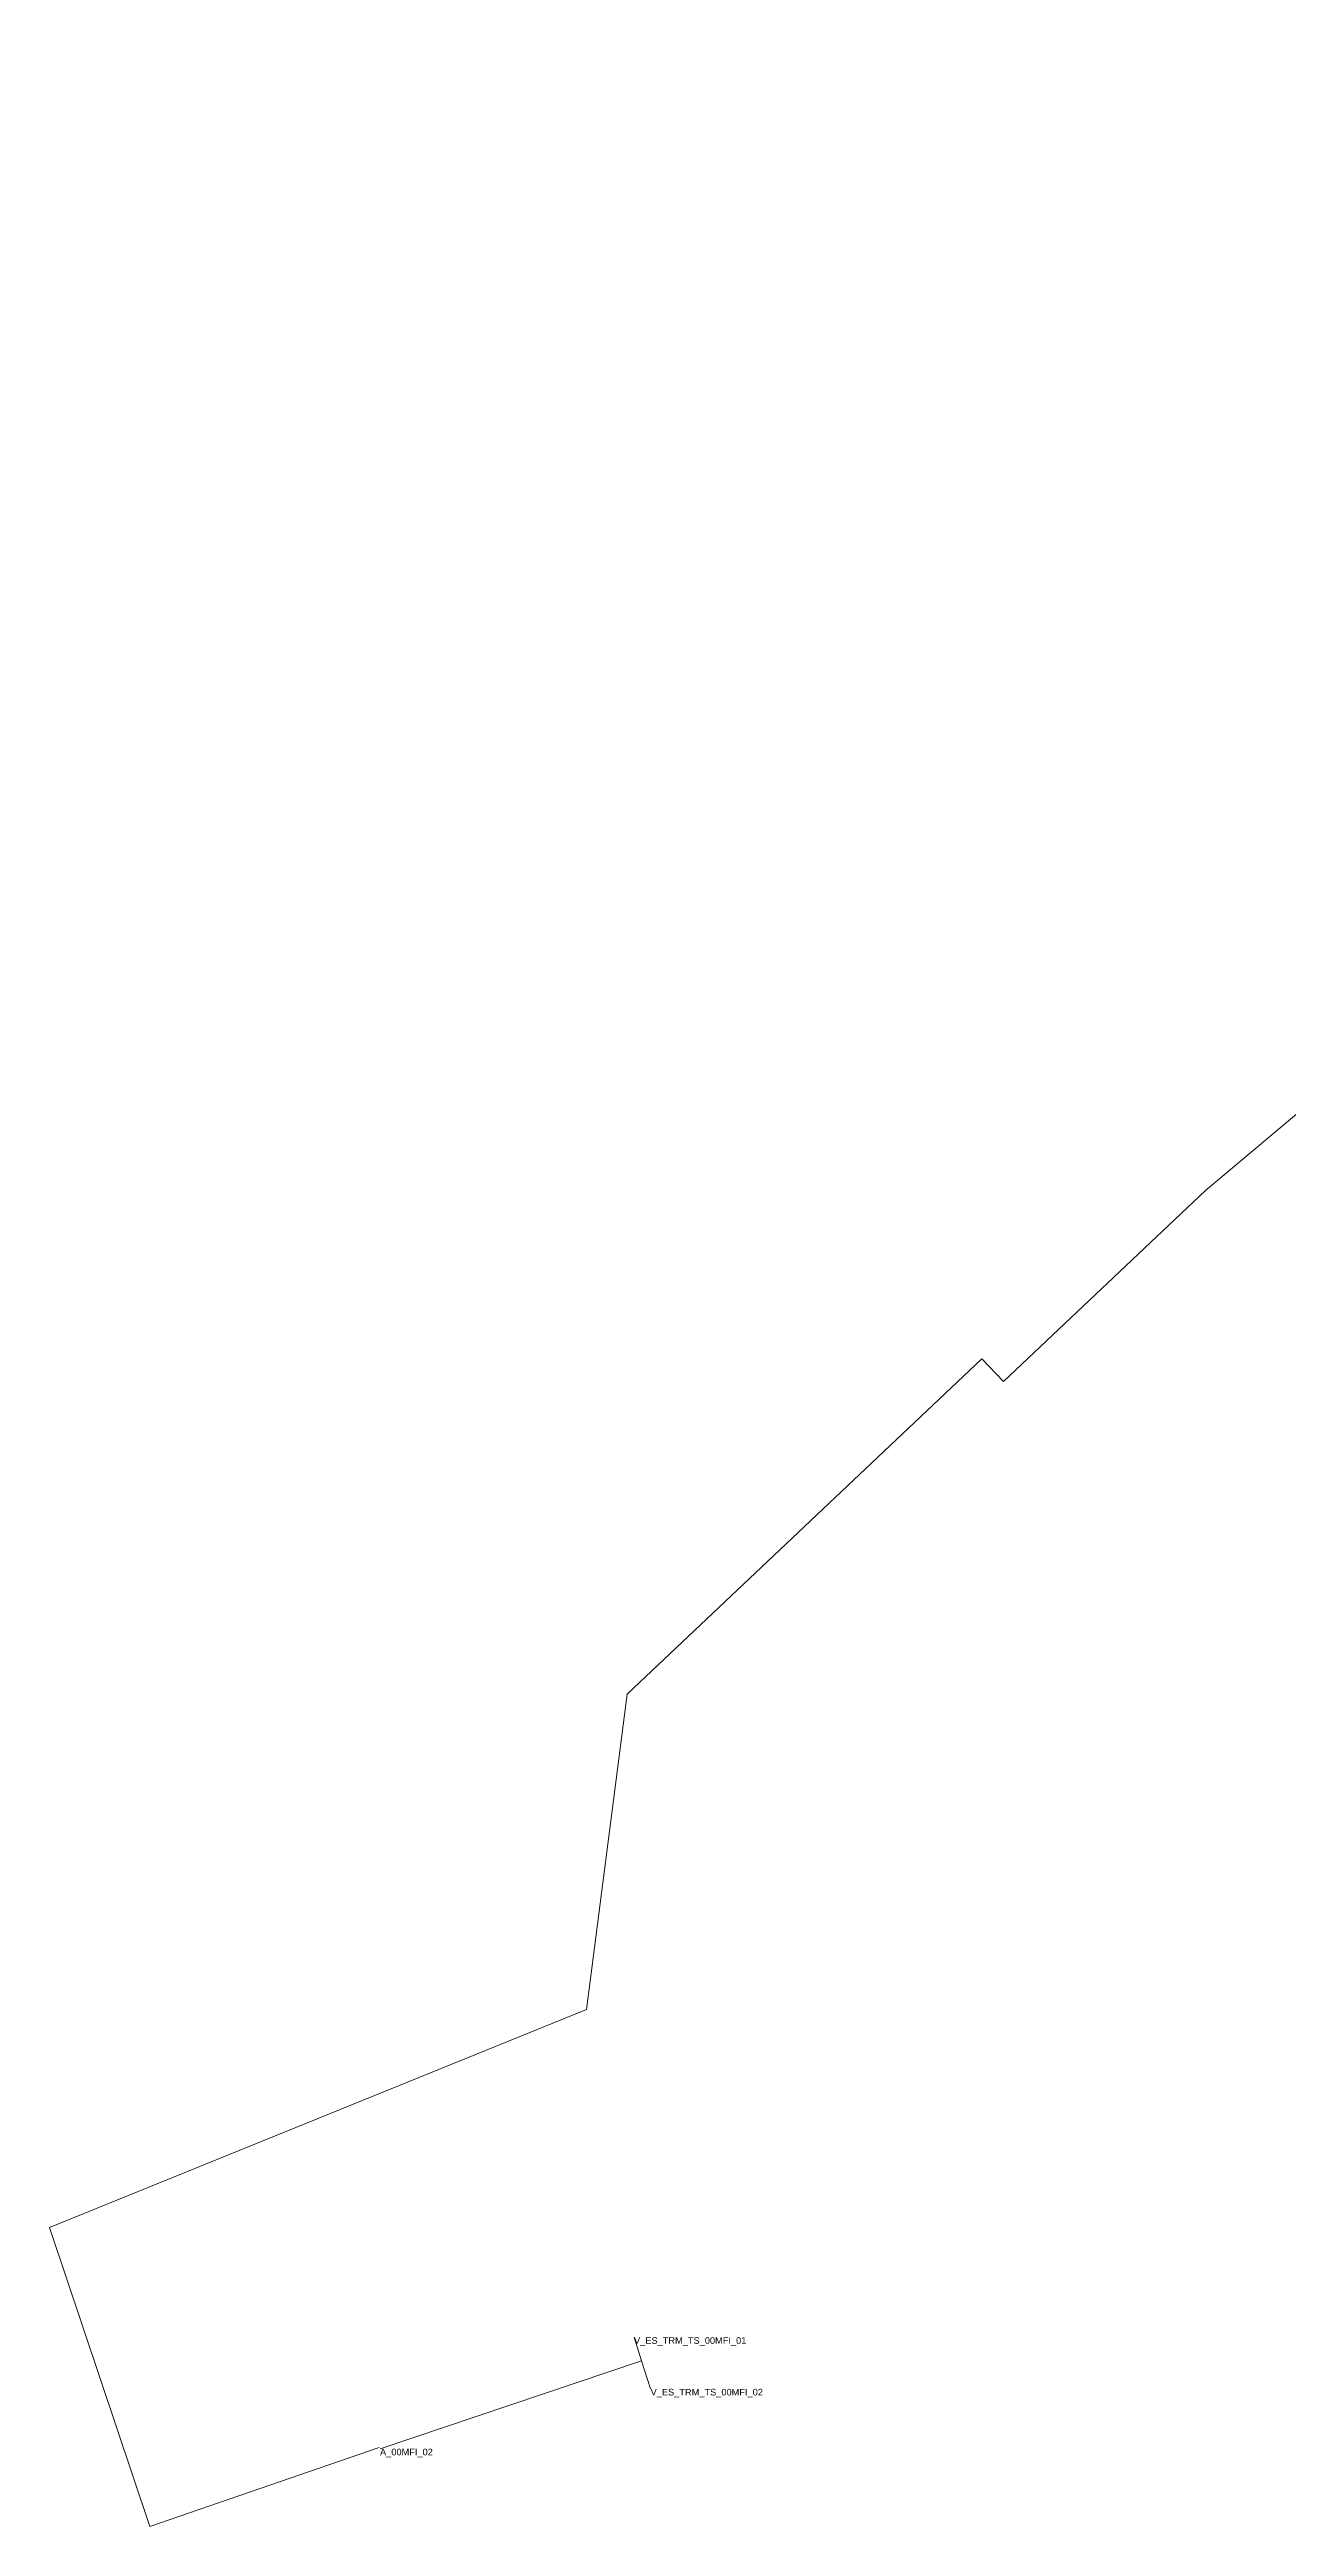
# Model space of a CAD drawing. Header units: metres. Extents: x 434400 to 434604, y 4584612 to 4584814.
# Drawn here: x 434400.5 to 434494.2, y 4584612.3 to 4584799.7 of the extents above; entities that cross this region are included whole.
import ezdxf
from ezdxf.enums import TextEntityAlignment as Align

# ---------------------------------------------------------------- set-up
doc = ezdxf.new("R2010")
doc.units = ezdxf.units.M
doc.header["$MEASUREMENT"] = 0
for name, color, linetype, lineweight, true_color in [('01_A_AccesTren_t', 40, 'Continuous', 0, 0xffd600), ('01_C_AccesExt_t', 251, 'Continuous', 0, 0x646464), ('01_C_CarrerHoritzontal_l', 251, 'Continuous', 0, 0x646464), ('01_I_Horitzontal_l', 251, 'Continuous', 0, 0x646464)]:
    doc.layers.add(name, color=color, linetype=linetype, lineweight=lineweight, true_color=true_color)
doc.styles.add('Style-Arial', font='arial.ttf')

msp = doc.modelspace()

# ---------------------------------------------------------------- linework, layer by layer
at = {"layer": '01_C_CarrerHoritzontal_l', "extrusion": (-0.1072866083824948, 0.1351912973764986, 0.9849938562120275), "elevation": 573198.035877, "flags": 128}
msp.add_lwpolyline([(-3190471.09287, -3271327.412665), (-3190473.254557, -3271327.487533), (-3190473.375295, -3271324.105233), (-3190465.753793, -3271323.841271), (-3190464.797312, -3271335.422434), (-3190440.644842, -3271333.956509), (-3190378.44287, -3271331.909781), (-3190370.968995, -3271332.403732), (-3190331.03734, -3271331.30701), (-3190310.068843, -3271329.466803), (-3190309.854543, -3271331.835938), (-3190273.060053, -3271328.606833), (-3190255.801542, -3271311.571426), (-3190213.708075, -3271324.105233), (-3190205.591646, -3271301.339227), (-3190222.905669, -3271295.13218)], dxfattribs=at)
at = {"layer": '01_I_Horitzontal_l'}
for p, q in [((434445.278538, 4584624.809991, 5.22781), (434444.701516, 4584626.606322, -0.02228)), ((434425.475709, 4584618.169288, 5.000442), (434445.278538, 4584624.809991, 5.22781)), ((434445.278538, 4584624.809991, 5.22781), (434445.956653, 4584622.698944))]:
    msp.add_line(p, q, dxfattribs=at)

# ---------------------------------------------------------------- texts
at = {"layer": '01_A_AccesTren_t', "style": 'Style-Arial'}
for s, p in [('V_ES_TRM_TS_00MFI_01', (434444.701516, 4584626.606322, -0.02228)), ('V_ES_TRM_TS_00MFI_02', (434445.956653, 4584622.698944))]:
    msp.add_text(s, height=0.5, dxfattribs=at).set_placement(p, align=Align.TOP_LEFT)
at = {"layer": '01_C_AccesExt_t', "style": 'Style-Arial'}
msp.add_text('A_00MFI_02', height=0.5, dxfattribs=at).set_placement((434425.475709, 4584618.169288, 5.000442), align=Align.TOP_LEFT)

doc.saveas('drawing.dxf')
